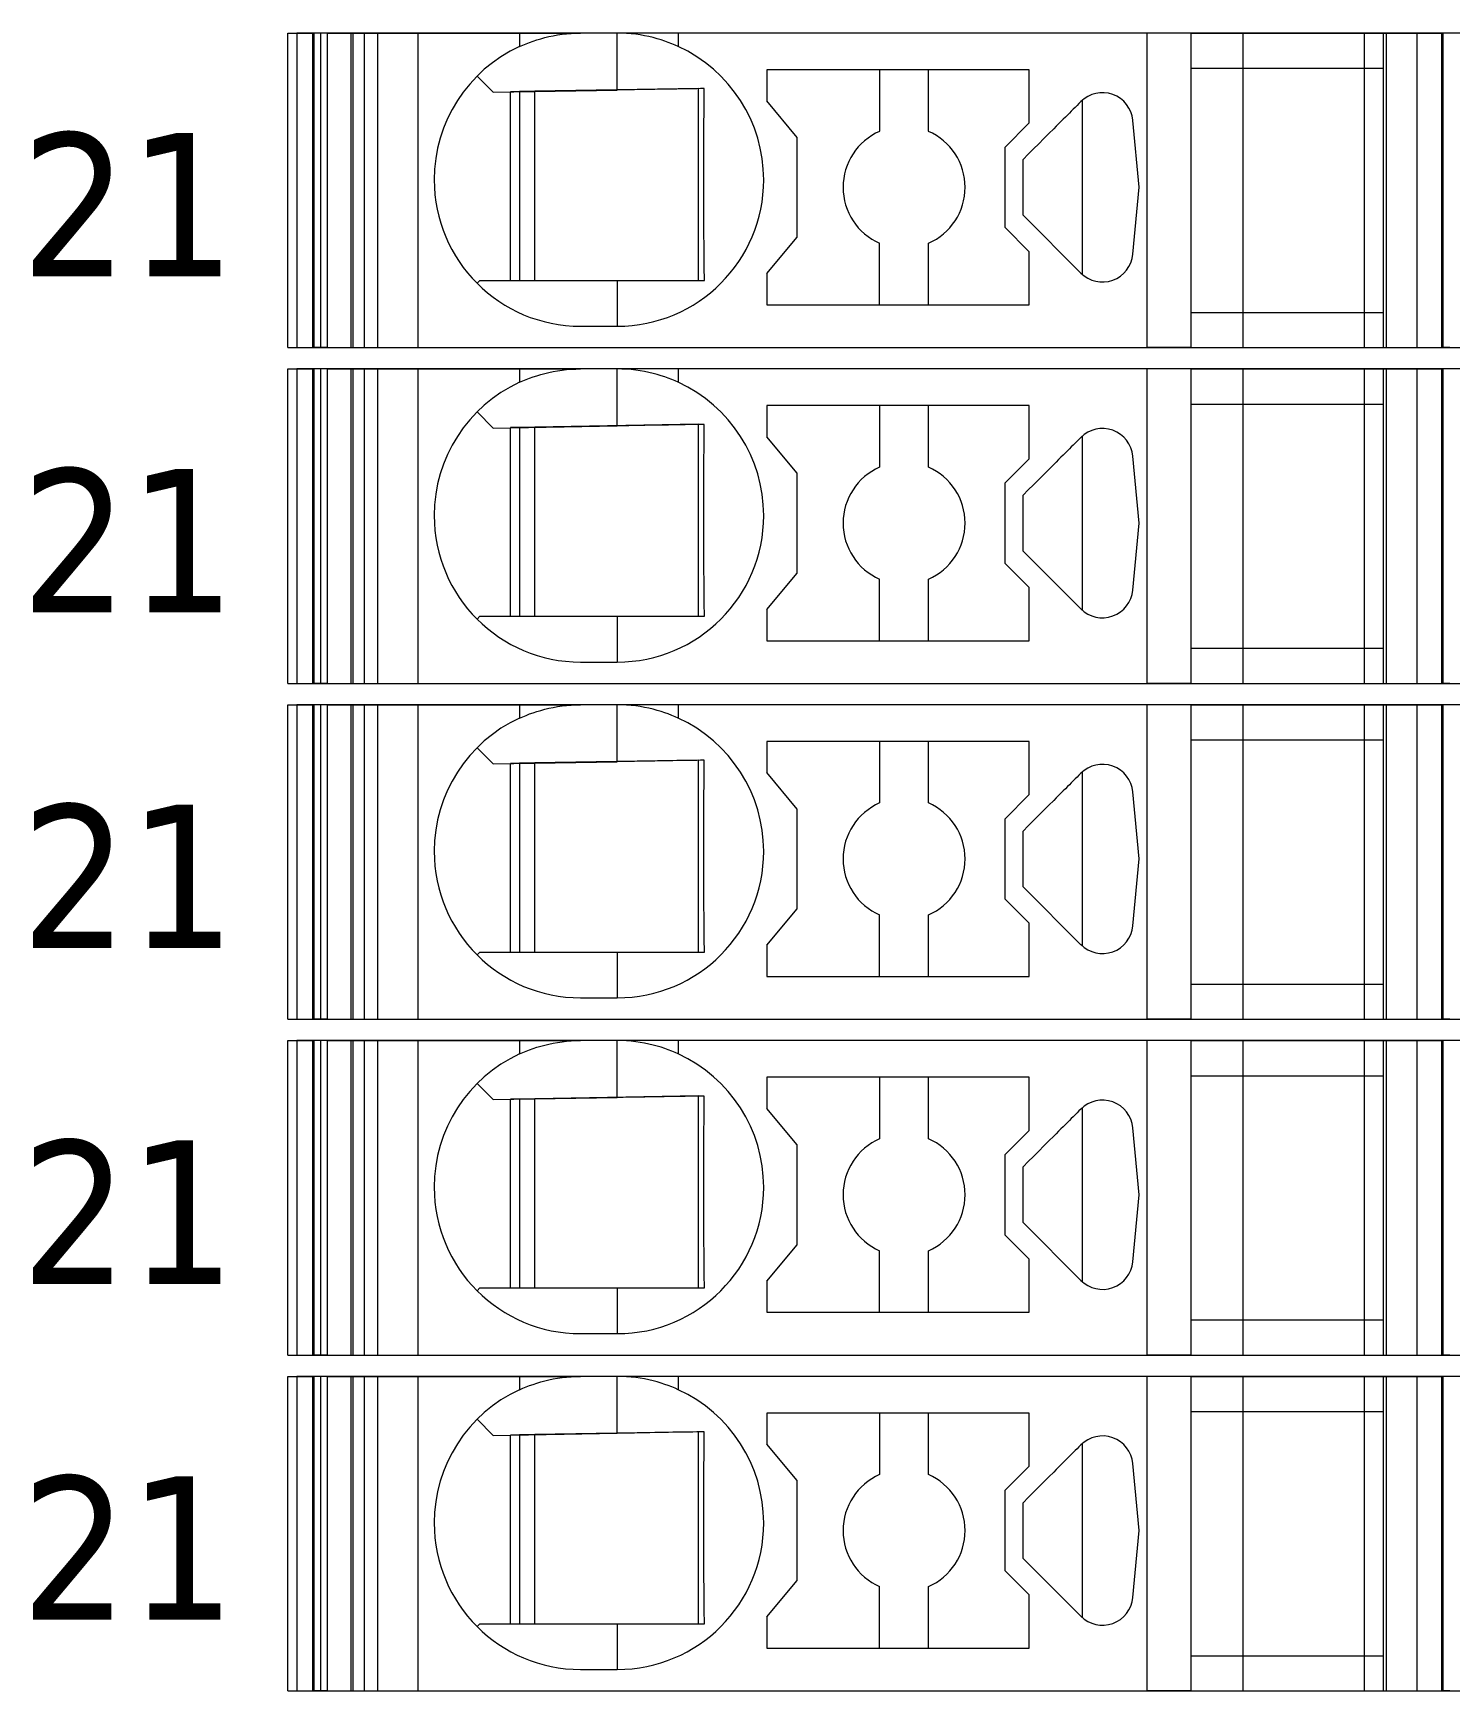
# Model space of a CAD drawing. Header units: millimetres. Extents: x 0 to 1680, y 0 to 1188.
# Drawn here: x 896.68 to 919.89, y 298.35 to 325.5 of the extents above; entities that cross this region are included whole.
import ezdxf
from ezdxf.enums import TextEntityAlignment as Align

# ---------------------------------------------------------------- set-up
doc = ezdxf.new("R2010")
doc.units = ezdxf.units.MM
for name, color, linetype, lineweight in [('EPLAN309', 5, 'Continuous', 5), ('EPLAN493', 5, 'Continuous', 5), ('MAIN-1', 7, 'Continuous', 5), ('MAIN-2', 7, 'Continuous', 5)]:
    doc.layers.add(name, color=color, linetype=linetype, lineweight=lineweight)
doc.styles.add('Tahoma', font='')
doc.styles.get('Tahoma').set_extended_font_data('Tahoma')

# ---------------------------------------------------------------- blocks, each defined once
blk = doc.blocks.new('EPLSYM_LibrarySPECIAL_Symbol12_Variant0_Placement8_54')
at = {"layer": 'EPLAN309', "lineweight": 13, "ltscale": 16}
blk.add_lwpolyline([(0, -5.15), (68.15, -5.15), (68.15, 0), (0, 0)], close=True, dxfattribs=at)
at = {"layer": 'EPLAN493', "color": 5, "style": 'Tahoma'}
blk.add_attdef('17_20450', text='', height=2.3478, dxfattribs=at).set_placement((0, -21.83478), align=Align.MIDDLE_RIGHT)
blk = doc.blocks.new('EPLSYM_LibrarySPECIAL_Symbol12_Variant0_Placement8_55')
at = {"layer": 'EPLAN309', "lineweight": 13, "ltscale": 16}
blk.add_lwpolyline([(0, -5.15), (68.15, -5.15), (68.15, 0), (0, 0)], close=True, dxfattribs=at)
at = {"layer": 'EPLAN493', "color": 5, "style": 'Tahoma'}
blk.add_attdef('17_20450', text='', height=2.3478, dxfattribs=at).set_placement((0, -21.83478), align=Align.MIDDLE_RIGHT)
blk = doc.blocks.new('EPLSYM_LibrarySPECIAL_Symbol12_Variant0_Placement8_56')
at = {"layer": 'EPLAN309', "lineweight": 13, "ltscale": 16}
blk.add_lwpolyline([(0, -5.15), (68.15, -5.15), (68.15, 0), (0, 0)], close=True, dxfattribs=at)
at = {"layer": 'EPLAN493', "color": 5, "style": 'Tahoma'}
blk.add_attdef('17_20450', text='', height=2.3478, dxfattribs=at).set_placement((0, -21.83478), align=Align.MIDDLE_RIGHT)
blk = doc.blocks.new('EPLSYM_LibrarySPECIAL_Symbol12_Variant0_Placement8_57')
at = {"layer": 'EPLAN309', "lineweight": 13, "ltscale": 16}
blk.add_lwpolyline([(0, -5.15), (68.15, -5.15), (68.15, 0), (0, 0)], close=True, dxfattribs=at)
at = {"layer": 'EPLAN493', "color": 5, "style": 'Tahoma'}
blk.add_attdef('17_20450', text='', height=2.3478, dxfattribs=at).set_placement((0, -21.83478), align=Align.MIDDLE_RIGHT)
blk = doc.blocks.new('EPLSYM_LibrarySPECIAL_Symbol12_Variant0_Placement8_58')
at = {"layer": 'EPLAN309', "lineweight": 13, "ltscale": 16}
blk.add_lwpolyline([(0, -5.15), (68.15, -5.15), (68.15, 0), (0, 0)], close=True, dxfattribs=at)
at = {"layer": 'EPLAN493', "color": 5, "style": 'Tahoma'}
blk.add_attdef('17_20450', text='', height=2.3478, dxfattribs=at).set_placement((0, -21.83478), align=Align.MIDDLE_RIGHT)

msp = doc.modelspace()

# ---------------------------------------------------------------- linework, layer by layer
at = {"layer": 'MAIN-1'}
for p, q in [((900.85, 325.5), (901.284, 325.5)), ((900.85, 320.35), (900.85, 325.5)), ((901.393, 325.5), (901.284, 325.5)), ((901.284, 320.35), (901.284, 325.5)), ((901.501, 325.5), (901.393, 325.5)), ((901.393, 320.35), (901.393, 325.5)), ((901.501, 325.5), (904.65, 325.5)), ((901.501, 320.35), (901.501, 325.5)), ((904.65, 325.5), (905.65, 325.5)), ((904.65, 325.5), (904.65, 325.282)), ((904.65, 325.282), (904.702, 325.305)), ((904.702, 325.305), (904.756, 325.327)), ((904.756, 325.327), (904.813, 325.349)), ((904.813, 325.349), (904.872, 325.37)), ((904.872, 325.37), (904.933, 325.39)), ((904.933, 325.39), (904.997, 325.409)), ((904.997, 325.409), (905.063, 325.427)), ((905.063, 325.427), (905.131, 325.443)), ((905.131, 325.443), (905.201, 325.458)), ((905.201, 325.458), (905.272, 325.47)), ((905.272, 325.47), (905.346, 325.481)), ((905.346, 325.481), (905.421, 325.489)), ((905.421, 325.489), (905.497, 325.495)), ((905.497, 325.495), (905.573, 325.499)), ((905.573, 325.499), (905.65, 325.5)), ((906.25, 325.5), (905.65, 325.5)), ((906.327, 325.499), (906.25, 325.5)), ((907.25, 325.5), (906.25, 325.5)), ((906.25, 324.568), (906.25, 325.5)), ((906.403, 325.495), (906.327, 325.499)), ((906.479, 325.489), (906.403, 325.495)), ((906.554, 325.481), (906.479, 325.489)), ((906.628, 325.47), (906.554, 325.481)), ((906.699, 325.458), (906.628, 325.47)), ((906.769, 325.443), (906.699, 325.458)), ((906.837, 325.427), (906.769, 325.443)), ((906.903, 325.409), (906.837, 325.427)), ((906.967, 325.39), (906.903, 325.409)), ((907.028, 325.37), (906.967, 325.39)), ((907.087, 325.349), (907.028, 325.37)), ((907.144, 325.327), (907.087, 325.349)), ((907.198, 325.305), (907.144, 325.327)), ((907.25, 325.282), (907.198, 325.305)), ((914.932, 325.5), (907.25, 325.5)), ((907.25, 325.5), (907.25, 325.282)), ((915.65, 325.5), (914.932, 325.5)), ((914.932, 320.35), (914.932, 325.5)), ((915.65, 325.5), (918.8, 325.5)), ((915.65, 325.5), (915.65, 320.35)), ((918.8, 325.5), (919.35, 325.5)), ((918.8, 325.5), (918.8, 320.35)), ((919.35, 325.5), (919.784, 325.5)), ((919.35, 325.5), (919.35, 320.35)), ((919.893, 325.5), (919.784, 325.5)), ((919.784, 320.35), (919.784, 325.5)), ((903.953, 324.797), (904.217, 324.533)), ((908.7, 324.9), (908.7, 324.389)), ((913, 324.9), (908.7, 324.9)), ((910.55, 324.9), (910.55, 323.892)), ((911.35, 323.892), (911.35, 324.9)), ((913, 324.029), (913, 324.9)), ((915.65, 324.925), (918.8, 324.925)), ((904.217, 324.533), (906.25, 324.568)), ((904.5, 321.45), (904.5, 324.538)), ((904.65, 324.54), (904.65, 321.45)), ((904.9, 321.45), (904.9, 324.545)), ((906.345, 324.57), (906.25, 324.568)), ((906.438, 324.571), (906.345, 324.57)), ((906.53, 324.573), (906.438, 324.571)), ((906.618, 324.575), (906.53, 324.573)), ((906.703, 324.576), (906.618, 324.575)), ((906.786, 324.577), (906.703, 324.576)), ((906.865, 324.579), (906.786, 324.577)), ((906.943, 324.58), (906.865, 324.579)), ((907.017, 324.581), (906.943, 324.58)), ((907.09, 324.582), (907.017, 324.581)), ((907.16, 324.584), (907.09, 324.582)), ((907.229, 324.585), (907.16, 324.584)), ((907.297, 324.586), (907.229, 324.585)), ((907.363, 324.587), (907.297, 324.586)), ((907.428, 324.588), (907.363, 324.587)), ((907.491, 324.589), (907.428, 324.588)), ((907.554, 324.59), (907.491, 324.589)), ((907.615, 324.591), (907.554, 324.59)), ((907.579, 321.45), (907.579, 324.591)), ((907.676, 324.592), (907.615, 324.591)), ((907.674, 324.377), (907.675, 324.45)), ((907.675, 324.45), (907.676, 324.522)), ((907.676, 324.522), (907.676, 324.592)), ((907.672, 324.149), (907.673, 324.227)), ((907.673, 324.303), (907.674, 324.377)), ((907.673, 324.227), (907.673, 324.303)), ((909.2, 323.793), (908.7, 324.389)), ((913.658, 324.191), (913.627, 324.159)), ((913.69, 324.222), (913.658, 324.191)), ((913.721, 324.253), (913.69, 324.222)), ((913.752, 324.285), (913.721, 324.253)), ((913.784, 324.316), (913.752, 324.285)), ((913.815, 324.347), (913.784, 324.316)), ((913.846, 324.379), (913.815, 324.347)), ((913.867, 324.398), (913.867, 321.552)), ((907.669, 323.817), (907.67, 323.904)), ((907.67, 323.988), (907.671, 324.07)), ((907.67, 323.904), (907.67, 323.988)), ((907.671, 324.07), (907.672, 324.149)), ((912.6, 323.629), (913, 324.029)), ((913.402, 323.934), (913.323, 323.856)), ((913.443, 323.975), (913.402, 323.934)), ((913.483, 324.015), (913.443, 323.975)), ((913.521, 324.053), (913.483, 324.015)), ((913.558, 324.09), (913.521, 324.053)), ((913.594, 324.126), (913.558, 324.09)), ((913.627, 324.159), (913.594, 324.126)), ((914.802, 322.975), (914.698, 324.072)), ((907.668, 323.632), (907.669, 323.726)), ((907.668, 323.534), (907.668, 323.632)), ((907.669, 323.726), (907.669, 323.817)), ((909.2, 322.157), (909.2, 323.793)), ((912.6, 323.629), (912.6, 322.321)), ((913.158, 323.69), (913.072, 323.604)), ((913.242, 323.774), (913.158, 323.69)), ((913.323, 323.856), (913.242, 323.774)), ((907.667, 323.431), (907.668, 323.534)), ((907.667, 323.324), (907.667, 323.431)), ((912.986, 323.518), (912.9, 323.432)), ((912.9, 323.302), (912.9, 323.432)), ((913.072, 323.604), (912.986, 323.518)), ((907.667, 323.213), (907.667, 323.324)), ((907.667, 323.1), (907.667, 323.213)), ((907.667, 322.979), (907.667, 323.1)), ((912.9, 323.171), (912.9, 323.302)), ((912.9, 323.04), (912.9, 323.171)), ((907.667, 322.861), (907.667, 322.979)), ((907.667, 322.747), (907.667, 322.861)), ((912.9, 322.91), (912.9, 323.04)), ((912.9, 322.779), (912.9, 322.91)), ((914.698, 321.878), (914.802, 322.975)), ((907.668, 322.638), (907.667, 322.747)), ((907.668, 322.534), (907.668, 322.638)), ((912.9, 322.648), (912.9, 322.779)), ((912.9, 322.518), (912.9, 322.648)), ((907.669, 322.434), (907.668, 322.534)), ((907.669, 322.339), (907.669, 322.434)), ((907.67, 322.248), (907.669, 322.339)), ((913, 321.921), (912.6, 322.321)), ((912.9, 322.518), (913.846, 321.571)), ((907.671, 322.159), (907.67, 322.248)), ((907.672, 322.073), (907.671, 322.159)), ((907.672, 321.99), (907.672, 322.073)), ((908.7, 321.561), (909.2, 322.157)), ((910.55, 321.05), (910.55, 322.058)), ((911.35, 321.05), (911.35, 322.058)), ((907.673, 321.908), (907.672, 321.99)), ((907.674, 321.829), (907.673, 321.908)), ((907.675, 321.75), (907.674, 321.829)), ((907.676, 321.674), (907.675, 321.75)), ((913, 321.05), (913, 321.921)), ((907.676, 321.598), (907.676, 321.674)), ((907.677, 321.524), (907.676, 321.598)), ((907.678, 321.45), (907.677, 321.524)), ((908.7, 321.561), (908.7, 321.05)), ((904, 321.45), (903.953, 321.403)), ((904, 321.45), (906.25, 321.45)), ((906.25, 321.45), (906.342, 321.45)), ((906.25, 321.45), (906.25, 320.7)), ((906.342, 321.45), (906.433, 321.45)), ((906.433, 321.45), (906.523, 321.45)), ((906.523, 321.45), (906.61, 321.45)), ((906.61, 321.45), (906.695, 321.45)), ((906.695, 321.45), (906.778, 321.45)), ((906.778, 321.45), (906.858, 321.45)), ((906.858, 321.45), (906.936, 321.45)), ((906.936, 321.45), (907.011, 321.45)), ((907.011, 321.45), (907.085, 321.45)), ((907.085, 321.45), (907.157, 321.45)), ((907.157, 321.45), (907.226, 321.45)), ((907.226, 321.45), (907.295, 321.45)), ((907.295, 321.45), (907.361, 321.45)), ((907.361, 321.45), (907.427, 321.45)), ((907.427, 321.45), (907.491, 321.45)), ((907.491, 321.45), (907.555, 321.45)), ((907.555, 321.45), (907.617, 321.45)), ((907.617, 321.45), (907.678, 321.45)), ((908.7, 321.05), (913, 321.05)), ((915.65, 320.925), (918.8, 320.925)), ((905.65, 320.7), (906.25, 320.7)), ((900.85, 320.35), (901.284, 320.35)), ((901.393, 320.35), (901.284, 320.35)), ((901.501, 320.35), (901.393, 320.35)), ((901.501, 320.35), (914.932, 320.35)), ((915.65, 320.35), (914.932, 320.35)), ((915.65, 320.35), (918.8, 320.35)), ((918.8, 320.35), (919.35, 320.35)), ((919.35, 320.35), (919.784, 320.35)), ((919.893, 320.35), (919.784, 320.35)), ((900.85, 320), (901.284, 320)), ((900.85, 314.85), (900.85, 320)), ((901.393, 320), (901.284, 320)), ((901.284, 314.85), (901.284, 320)), ((901.501, 320), (901.393, 320)), ((901.393, 314.85), (901.393, 320)), ((901.501, 320), (904.65, 320)), ((901.501, 314.85), (901.501, 320)), ((904.65, 320), (905.65, 320)), ((904.65, 320), (904.65, 319.782)), ((904.702, 319.805), (904.756, 319.827)), ((904.756, 319.827), (904.813, 319.849)), ((904.813, 319.849), (904.872, 319.87)), ((904.872, 319.87), (904.933, 319.89)), ((904.933, 319.89), (904.997, 319.909)), ((904.997, 319.909), (905.063, 319.927)), ((905.063, 319.927), (905.131, 319.943)), ((905.131, 319.943), (905.201, 319.958)), ((905.201, 319.958), (905.272, 319.97)), ((905.272, 319.97), (905.346, 319.981)), ((905.346, 319.981), (905.421, 319.989)), ((905.421, 319.989), (905.497, 319.995)), ((905.497, 319.995), (905.573, 319.999)), ((905.573, 319.999), (905.65, 320)), ((906.25, 320), (905.65, 320)), ((906.327, 319.999), (906.25, 320)), ((907.25, 320), (906.25, 320)), ((906.25, 319.068), (906.25, 320)), ((906.403, 319.995), (906.327, 319.999)), ((906.479, 319.989), (906.403, 319.995)), ((906.554, 319.981), (906.479, 319.989)), ((906.628, 319.97), (906.554, 319.981)), ((906.699, 319.958), (906.628, 319.97)), ((906.769, 319.943), (906.699, 319.958)), ((906.837, 319.927), (906.769, 319.943)), ((906.903, 319.909), (906.837, 319.927)), ((906.967, 319.89), (906.903, 319.909)), ((907.028, 319.87), (906.967, 319.89)), ((907.087, 319.849), (907.028, 319.87)), ((907.144, 319.827), (907.087, 319.849)), ((907.198, 319.805), (907.144, 319.827)), ((914.932, 320), (907.25, 320)), ((907.25, 320), (907.25, 319.782)), ((915.65, 320), (914.932, 320)), ((914.932, 314.85), (914.932, 320)), ((915.65, 320), (918.8, 320)), ((915.65, 320), (915.65, 314.85)), ((918.8, 320), (919.35, 320)), ((918.8, 320), (918.8, 314.85)), ((919.35, 320), (919.784, 320)), ((919.35, 320), (919.35, 314.85)), ((919.893, 320), (919.784, 320)), ((919.784, 314.85), (919.784, 320)), ((904.65, 319.782), (904.702, 319.805)), ((907.25, 319.782), (907.198, 319.805)), ((903.953, 319.297), (904.217, 319.033)), ((908.7, 319.4), (908.7, 318.889)), ((913, 319.4), (908.7, 319.4)), ((910.55, 319.4), (910.55, 318.392)), ((911.35, 318.392), (911.35, 319.4)), ((913, 318.529), (913, 319.4)), ((915.65, 319.425), (918.8, 319.425)), ((904.217, 319.033), (906.25, 319.068)), ((904.5, 315.95), (904.5, 319.038)), ((904.65, 319.04), (904.65, 315.95)), ((904.9, 315.95), (904.9, 319.045)), ((906.345, 319.07), (906.25, 319.068)), ((906.438, 319.071), (906.345, 319.07)), ((906.53, 319.073), (906.438, 319.071)), ((906.618, 319.075), (906.53, 319.073)), ((906.703, 319.076), (906.618, 319.075)), ((906.786, 319.077), (906.703, 319.076)), ((906.865, 319.079), (906.786, 319.077)), ((906.943, 319.08), (906.865, 319.079)), ((907.017, 319.081), (906.943, 319.08)), ((907.09, 319.082), (907.017, 319.081)), ((907.16, 319.084), (907.09, 319.082)), ((907.229, 319.085), (907.16, 319.084)), ((907.297, 319.086), (907.229, 319.085)), ((907.363, 319.087), (907.297, 319.086)), ((907.428, 319.088), (907.363, 319.087)), ((907.491, 319.089), (907.428, 319.088)), ((907.554, 319.09), (907.491, 319.089)), ((907.615, 319.091), (907.554, 319.09)), ((907.579, 315.95), (907.579, 319.091)), ((907.676, 319.092), (907.615, 319.091)), ((907.675, 318.95), (907.676, 319.022)), ((907.676, 319.022), (907.676, 319.092)), ((907.673, 318.803), (907.674, 318.877)), ((907.673, 318.727), (907.673, 318.803)), ((907.674, 318.877), (907.675, 318.95)), ((909.2, 318.293), (908.7, 318.889)), ((913.721, 318.753), (913.69, 318.722)), ((913.752, 318.785), (913.721, 318.753)), ((913.784, 318.816), (913.752, 318.785)), ((913.815, 318.847), (913.784, 318.816)), ((913.846, 318.879), (913.815, 318.847)), ((913.867, 318.898), (913.867, 316.052)), ((907.67, 318.488), (907.671, 318.57)), ((907.67, 318.404), (907.67, 318.488)), ((907.671, 318.57), (907.672, 318.649)), ((907.672, 318.649), (907.673, 318.727)), ((912.6, 318.129), (913, 318.529)), ((913.443, 318.475), (913.402, 318.434)), ((913.483, 318.515), (913.443, 318.475)), ((913.521, 318.553), (913.483, 318.515)), ((913.558, 318.59), (913.521, 318.553)), ((913.594, 318.626), (913.558, 318.59)), ((913.627, 318.659), (913.594, 318.626)), ((913.658, 318.691), (913.627, 318.659)), ((913.69, 318.722), (913.658, 318.691)), ((914.802, 317.475), (914.698, 318.572)), ((907.668, 318.132), (907.669, 318.226)), ((907.669, 318.317), (907.67, 318.404)), ((907.669, 318.226), (907.669, 318.317)), ((909.2, 316.657), (909.2, 318.293)), ((913.242, 318.274), (913.158, 318.19)), ((913.323, 318.356), (913.242, 318.274)), ((913.402, 318.434), (913.323, 318.356)), ((907.667, 317.931), (907.668, 318.034)), ((907.667, 317.824), (907.667, 317.931)), ((907.668, 318.034), (907.668, 318.132)), ((912.6, 318.129), (912.6, 316.821)), ((912.986, 318.018), (912.9, 317.932)), ((912.9, 317.802), (912.9, 317.932)), ((913.072, 318.104), (912.986, 318.018)), ((913.158, 318.19), (913.072, 318.104)), ((907.667, 317.713), (907.667, 317.824)), ((907.667, 317.6), (907.667, 317.713)), ((912.9, 317.671), (912.9, 317.802)), ((912.9, 317.54), (912.9, 317.671)), ((907.667, 317.479), (907.667, 317.6)), ((907.667, 317.361), (907.667, 317.479)), ((912.9, 317.41), (912.9, 317.54)), ((912.9, 317.279), (912.9, 317.41)), ((914.698, 316.378), (914.802, 317.475)), ((907.667, 317.247), (907.667, 317.361)), ((907.668, 317.138), (907.667, 317.247)), ((907.668, 317.034), (907.668, 317.138)), ((912.9, 317.148), (912.9, 317.279)), ((912.9, 317.018), (912.9, 317.148)), ((907.669, 316.934), (907.668, 317.034)), ((907.669, 316.839), (907.669, 316.934)), ((912.9, 317.018), (913.846, 316.071)), ((907.67, 316.748), (907.669, 316.839)), ((907.671, 316.659), (907.67, 316.748)), ((907.672, 316.573), (907.671, 316.659)), ((907.672, 316.49), (907.672, 316.573)), ((908.7, 316.061), (909.2, 316.657)), ((913, 316.421), (912.6, 316.821)), ((907.673, 316.408), (907.672, 316.49)), ((907.674, 316.329), (907.673, 316.408)), ((907.675, 316.25), (907.674, 316.329)), ((910.55, 315.55), (910.55, 316.558)), ((911.35, 315.55), (911.35, 316.558)), ((913, 315.55), (913, 316.421)), ((907.676, 316.174), (907.675, 316.25)), ((907.676, 316.098), (907.676, 316.174)), ((907.677, 316.024), (907.676, 316.098)), ((908.7, 316.061), (908.7, 315.55)), ((904, 315.95), (903.953, 315.903)), ((904, 315.95), (906.25, 315.95)), ((906.25, 315.95), (906.342, 315.95)), ((906.25, 315.95), (906.25, 315.2)), ((906.342, 315.95), (906.433, 315.95)), ((906.433, 315.95), (906.523, 315.95)), ((906.523, 315.95), (906.61, 315.95)), ((906.61, 315.95), (906.695, 315.95)), ((906.695, 315.95), (906.778, 315.95)), ((906.778, 315.95), (906.858, 315.95)), ((906.858, 315.95), (906.936, 315.95)), ((906.936, 315.95), (907.011, 315.95)), ((907.011, 315.95), (907.085, 315.95)), ((907.085, 315.95), (907.157, 315.95)), ((907.157, 315.95), (907.226, 315.95)), ((907.226, 315.95), (907.295, 315.95)), ((907.295, 315.95), (907.361, 315.95)), ((907.361, 315.95), (907.427, 315.95)), ((907.427, 315.95), (907.491, 315.95)), ((907.491, 315.95), (907.555, 315.95)), ((907.555, 315.95), (907.617, 315.95)), ((907.617, 315.95), (907.678, 315.95)), ((907.678, 315.95), (907.677, 316.024)), ((908.7, 315.55), (913, 315.55)), ((915.65, 315.425), (918.8, 315.425)), ((905.65, 315.2), (906.25, 315.2)), ((900.85, 314.85), (901.284, 314.85)), ((901.393, 314.85), (901.284, 314.85)), ((901.501, 314.85), (901.393, 314.85)), ((901.501, 314.85), (914.932, 314.85)), ((915.65, 314.85), (914.932, 314.85)), ((915.65, 314.85), (918.8, 314.85)), ((918.8, 314.85), (919.35, 314.85)), ((919.35, 314.85), (919.784, 314.85)), ((919.893, 314.85), (919.784, 314.85)), ((900.85, 314.5), (901.284, 314.5)), ((900.85, 309.35), (900.85, 314.5)), ((901.393, 314.5), (901.284, 314.5)), ((901.284, 309.35), (901.284, 314.5)), ((901.501, 314.5), (901.393, 314.5)), ((901.393, 309.35), (901.393, 314.5)), ((901.501, 314.5), (904.65, 314.5)), ((901.501, 309.35), (901.501, 314.5)), ((904.65, 314.5), (905.65, 314.5)), ((904.65, 314.5), (904.65, 314.282)), ((904.933, 314.39), (904.997, 314.409)), ((904.997, 314.409), (905.063, 314.427)), ((905.063, 314.427), (905.131, 314.443)), ((905.131, 314.443), (905.201, 314.458)), ((905.201, 314.458), (905.272, 314.47)), ((905.272, 314.47), (905.346, 314.481)), ((905.346, 314.481), (905.421, 314.489)), ((905.421, 314.489), (905.497, 314.495)), ((905.497, 314.495), (905.573, 314.499)), ((905.573, 314.499), (905.65, 314.5)), ((906.25, 314.5), (905.65, 314.5)), ((906.327, 314.499), (906.25, 314.5)), ((907.25, 314.5), (906.25, 314.5)), ((906.25, 313.568), (906.25, 314.5)), ((906.403, 314.495), (906.327, 314.499)), ((906.479, 314.489), (906.403, 314.495)), ((906.554, 314.481), (906.479, 314.489)), ((906.628, 314.47), (906.554, 314.481)), ((906.699, 314.458), (906.628, 314.47)), ((906.769, 314.443), (906.699, 314.458)), ((906.837, 314.427), (906.769, 314.443)), ((906.903, 314.409), (906.837, 314.427)), ((906.967, 314.39), (906.903, 314.409)), ((914.932, 314.5), (907.25, 314.5)), ((907.25, 314.5), (907.25, 314.282)), ((915.65, 314.5), (914.932, 314.5)), ((914.932, 309.35), (914.932, 314.5)), ((915.65, 314.5), (918.8, 314.5)), ((915.65, 314.5), (915.65, 309.35)), ((918.8, 314.5), (919.35, 314.5)), ((918.8, 314.5), (918.8, 309.35)), ((919.35, 314.5), (919.784, 314.5)), ((919.35, 314.5), (919.35, 309.35)), ((919.893, 314.5), (919.784, 314.5)), ((919.784, 309.35), (919.784, 314.5)), ((904.65, 314.282), (904.702, 314.305)), ((904.702, 314.305), (904.756, 314.327)), ((904.756, 314.327), (904.813, 314.349)), ((904.813, 314.349), (904.872, 314.37)), ((904.872, 314.37), (904.933, 314.39)), ((907.028, 314.37), (906.967, 314.39)), ((907.087, 314.349), (907.028, 314.37)), ((907.144, 314.327), (907.087, 314.349)), ((907.198, 314.305), (907.144, 314.327)), ((907.25, 314.282), (907.198, 314.305)), ((908.7, 313.9), (908.7, 313.389)), ((913, 313.9), (908.7, 313.9)), ((910.55, 313.9), (910.55, 312.892)), ((911.35, 312.892), (911.35, 313.9)), ((913, 313.029), (913, 313.9)), ((915.65, 313.925), (918.8, 313.925)), ((903.953, 313.797), (904.217, 313.533)), ((907.16, 313.584), (907.09, 313.582)), ((907.229, 313.585), (907.16, 313.584)), ((907.297, 313.586), (907.229, 313.585)), ((907.363, 313.587), (907.297, 313.586)), ((907.428, 313.588), (907.363, 313.587)), ((907.491, 313.589), (907.428, 313.588)), ((907.554, 313.59), (907.491, 313.589)), ((907.615, 313.591), (907.554, 313.59)), ((907.579, 310.45), (907.579, 313.591)), ((907.676, 313.592), (907.615, 313.591)), ((907.676, 313.522), (907.676, 313.592)), ((904.217, 313.533), (906.25, 313.568)), ((904.5, 310.45), (904.5, 313.538)), ((904.65, 313.54), (904.65, 310.45)), ((904.9, 310.45), (904.9, 313.545)), ((906.345, 313.57), (906.25, 313.568)), ((906.438, 313.571), (906.345, 313.57)), ((906.53, 313.573), (906.438, 313.571)), ((906.618, 313.575), (906.53, 313.573)), ((906.703, 313.576), (906.618, 313.575)), ((906.786, 313.577), (906.703, 313.576)), ((906.865, 313.579), (906.786, 313.577)), ((906.943, 313.58), (906.865, 313.579)), ((907.017, 313.581), (906.943, 313.58)), ((907.09, 313.582), (907.017, 313.581)), ((907.673, 313.303), (907.674, 313.377)), ((907.674, 313.377), (907.675, 313.45)), ((907.675, 313.45), (907.676, 313.522)), ((909.2, 312.793), (908.7, 313.389)), ((913.784, 313.316), (913.752, 313.285)), ((913.815, 313.347), (913.784, 313.316)), ((913.846, 313.379), (913.815, 313.347)), ((913.867, 313.398), (913.867, 310.552)), ((907.67, 312.988), (907.671, 313.07)), ((907.671, 313.07), (907.672, 313.149)), ((907.672, 313.149), (907.673, 313.227)), ((907.673, 313.227), (907.673, 313.303)), ((913.521, 313.053), (913.483, 313.015)), ((913.558, 313.09), (913.521, 313.053)), ((913.594, 313.126), (913.558, 313.09)), ((913.627, 313.159), (913.594, 313.126)), ((913.658, 313.191), (913.627, 313.159)), ((913.69, 313.222), (913.658, 313.191)), ((913.721, 313.253), (913.69, 313.222)), ((913.752, 313.285), (913.721, 313.253)), ((914.802, 311.975), (914.698, 313.072)), ((907.669, 312.817), (907.67, 312.904)), ((907.669, 312.726), (907.669, 312.817)), ((907.67, 312.904), (907.67, 312.988)), ((909.2, 311.157), (909.2, 312.793)), ((912.6, 312.629), (913, 313.029)), ((913.242, 312.774), (913.158, 312.69)), ((913.323, 312.856), (913.242, 312.774)), ((913.402, 312.934), (913.323, 312.856)), ((913.443, 312.975), (913.402, 312.934)), ((913.483, 313.015), (913.443, 312.975)), ((907.667, 312.431), (907.668, 312.534)), ((907.668, 312.632), (907.669, 312.726)), ((907.668, 312.534), (907.668, 312.632)), ((912.6, 312.629), (912.6, 311.321)), ((912.986, 312.518), (912.9, 312.432)), ((913.072, 312.604), (912.986, 312.518)), ((913.158, 312.69), (913.072, 312.604)), ((907.667, 312.324), (907.667, 312.431)), ((907.667, 312.213), (907.667, 312.324)), ((912.9, 312.302), (912.9, 312.432)), ((912.9, 312.171), (912.9, 312.302)), ((907.667, 312.1), (907.667, 312.213)), ((907.667, 311.979), (907.667, 312.1)), ((907.667, 311.861), (907.667, 311.979)), ((912.9, 312.04), (912.9, 312.171)), ((912.9, 311.91), (912.9, 312.04)), ((914.698, 310.878), (914.802, 311.975)), ((907.667, 311.747), (907.667, 311.861)), ((907.668, 311.638), (907.667, 311.747)), ((912.9, 311.779), (912.9, 311.91)), ((912.9, 311.648), (912.9, 311.779)), ((907.668, 311.534), (907.668, 311.638)), ((907.669, 311.434), (907.668, 311.534)), ((907.669, 311.339), (907.669, 311.434)), ((912.9, 311.518), (912.9, 311.648)), ((912.9, 311.518), (913.846, 310.571)), ((907.67, 311.248), (907.669, 311.339)), ((907.671, 311.159), (907.67, 311.248)), ((907.672, 311.073), (907.671, 311.159)), ((908.7, 310.561), (909.2, 311.157)), ((913, 310.921), (912.6, 311.321)), ((907.672, 310.99), (907.672, 311.073)), ((907.673, 310.908), (907.672, 310.99)), ((907.674, 310.829), (907.673, 310.908)), ((910.55, 310.05), (910.55, 311.058)), ((911.35, 310.05), (911.35, 311.058)), ((913, 310.05), (913, 310.921)), ((907.675, 310.75), (907.674, 310.829)), ((907.676, 310.674), (907.675, 310.75)), ((907.676, 310.598), (907.676, 310.674)), ((907.677, 310.524), (907.676, 310.598)), ((904, 310.45), (903.953, 310.403)), ((904, 310.45), (906.25, 310.45)), ((906.25, 310.45), (906.342, 310.45)), ((906.25, 310.45), (906.25, 309.7)), ((906.342, 310.45), (906.433, 310.45)), ((906.433, 310.45), (906.523, 310.45)), ((906.523, 310.45), (906.61, 310.45)), ((906.61, 310.45), (906.695, 310.45)), ((906.695, 310.45), (906.778, 310.45)), ((906.778, 310.45), (906.858, 310.45)), ((906.858, 310.45), (906.936, 310.45)), ((906.936, 310.45), (907.011, 310.45)), ((907.011, 310.45), (907.085, 310.45)), ((907.085, 310.45), (907.157, 310.45)), ((907.157, 310.45), (907.226, 310.45)), ((907.226, 310.45), (907.295, 310.45)), ((907.295, 310.45), (907.361, 310.45)), ((907.361, 310.45), (907.427, 310.45)), ((907.427, 310.45), (907.491, 310.45)), ((907.491, 310.45), (907.555, 310.45)), ((907.555, 310.45), (907.617, 310.45)), ((907.617, 310.45), (907.678, 310.45)), ((907.678, 310.45), (907.677, 310.524)), ((908.7, 310.561), (908.7, 310.05)), ((908.7, 310.05), (913, 310.05)), ((915.65, 309.925), (918.8, 309.925)), ((905.65, 309.7), (906.25, 309.7)), ((900.85, 309.35), (901.284, 309.35)), ((901.393, 309.35), (901.284, 309.35)), ((901.501, 309.35), (901.393, 309.35)), ((901.501, 309.35), (914.932, 309.35)), ((915.65, 309.35), (914.932, 309.35)), ((915.65, 309.35), (918.8, 309.35)), ((918.8, 309.35), (919.35, 309.35)), ((919.35, 309.35), (919.784, 309.35)), ((919.893, 309.35), (919.784, 309.35)), ((900.85, 309), (901.284, 309)), ((900.85, 303.85), (900.85, 309)), ((901.393, 309), (901.284, 309)), ((901.284, 303.85), (901.284, 309)), ((901.501, 309), (901.393, 309)), ((901.393, 303.85), (901.393, 309)), ((901.501, 309), (904.65, 309)), ((901.501, 303.85), (901.501, 309)), ((904.65, 309), (905.65, 309)), ((904.65, 309), (904.65, 308.782)), ((905.201, 308.958), (905.272, 308.97)), ((905.272, 308.97), (905.346, 308.981)), ((905.346, 308.981), (905.421, 308.989)), ((905.421, 308.989), (905.497, 308.995)), ((905.497, 308.995), (905.573, 308.999)), ((905.573, 308.999), (905.65, 309)), ((906.25, 309), (905.65, 309)), ((906.327, 308.999), (906.25, 309)), ((907.25, 309), (906.25, 309)), ((906.25, 308.068), (906.25, 309)), ((906.403, 308.995), (906.327, 308.999)), ((906.479, 308.989), (906.403, 308.995)), ((906.554, 308.981), (906.479, 308.989)), ((906.628, 308.97), (906.554, 308.981)), ((906.699, 308.958), (906.628, 308.97)), ((914.932, 309), (907.25, 309)), ((907.25, 309), (907.25, 308.782)), ((915.65, 309), (914.932, 309)), ((914.932, 303.85), (914.932, 309)), ((915.65, 309), (918.8, 309)), ((915.65, 309), (915.65, 303.85)), ((918.8, 309), (919.35, 309)), ((918.8, 309), (918.8, 303.85)), ((919.35, 309), (919.784, 309)), ((919.35, 309), (919.35, 303.85)), ((919.893, 309), (919.784, 309)), ((919.784, 303.85), (919.784, 309)), ((904.65, 308.782), (904.702, 308.805)), ((904.702, 308.805), (904.756, 308.827)), ((904.756, 308.827), (904.813, 308.849)), ((904.813, 308.849), (904.872, 308.87)), ((904.872, 308.87), (904.933, 308.89)), ((904.933, 308.89), (904.997, 308.909)), ((904.997, 308.909), (905.063, 308.927)), ((905.063, 308.927), (905.131, 308.943)), ((905.131, 308.943), (905.201, 308.958)), ((906.769, 308.943), (906.699, 308.958)), ((906.837, 308.927), (906.769, 308.943)), ((906.903, 308.909), (906.837, 308.927)), ((906.967, 308.89), (906.903, 308.909)), ((907.028, 308.87), (906.967, 308.89)), ((907.087, 308.849), (907.028, 308.87)), ((907.144, 308.827), (907.087, 308.849)), ((907.198, 308.805), (907.144, 308.827)), ((907.25, 308.782), (907.198, 308.805)), ((915.65, 308.425), (918.8, 308.425)), ((903.953, 308.297), (904.217, 308.033)), ((908.7, 308.4), (908.7, 307.889)), ((913, 308.4), (908.7, 308.4)), ((910.55, 308.4), (910.55, 307.392)), ((911.35, 307.392), (911.35, 308.4)), ((913, 307.529), (913, 308.4)), ((904.217, 308.033), (906.25, 308.068)), ((904.5, 304.95), (904.5, 308.038)), ((904.65, 308.04), (904.65, 304.95)), ((904.9, 304.95), (904.9, 308.045)), ((906.345, 308.07), (906.25, 308.068)), ((906.438, 308.071), (906.345, 308.07)), ((906.53, 308.073), (906.438, 308.071)), ((906.618, 308.075), (906.53, 308.073)), ((906.703, 308.076), (906.618, 308.075)), ((906.786, 308.077), (906.703, 308.076)), ((906.865, 308.079), (906.786, 308.077)), ((906.943, 308.08), (906.865, 308.079)), ((907.017, 308.081), (906.943, 308.08)), ((907.09, 308.082), (907.017, 308.081)), ((907.16, 308.084), (907.09, 308.082)), ((907.229, 308.085), (907.16, 308.084)), ((907.297, 308.086), (907.229, 308.085)), ((907.363, 308.087), (907.297, 308.086)), ((907.428, 308.088), (907.363, 308.087)), ((907.491, 308.089), (907.428, 308.088)), ((907.554, 308.09), (907.491, 308.089)), ((907.615, 308.091), (907.554, 308.09)), ((907.579, 304.95), (907.579, 308.091)), ((907.676, 308.092), (907.615, 308.091)), ((907.674, 307.877), (907.675, 307.95)), ((907.675, 307.95), (907.676, 308.022)), ((907.676, 308.022), (907.676, 308.092)), ((909.2, 307.293), (908.7, 307.889)), ((913.867, 307.898), (913.867, 305.052)), ((907.671, 307.57), (907.672, 307.649)), ((907.672, 307.649), (907.673, 307.727)), ((907.673, 307.803), (907.674, 307.877)), ((907.673, 307.727), (907.673, 307.803)), ((913.594, 307.626), (913.558, 307.59)), ((913.627, 307.659), (913.594, 307.626)), ((913.658, 307.691), (913.627, 307.659)), ((913.69, 307.722), (913.658, 307.691)), ((913.721, 307.753), (913.69, 307.722)), ((913.752, 307.785), (913.721, 307.753)), ((913.784, 307.816), (913.752, 307.785)), ((913.815, 307.847), (913.784, 307.816)), ((913.846, 307.879), (913.815, 307.847)), ((907.669, 307.317), (907.67, 307.404)), ((907.67, 307.488), (907.671, 307.57)), ((907.67, 307.404), (907.67, 307.488)), ((912.6, 307.129), (913, 307.529)), ((913.323, 307.356), (913.242, 307.274)), ((913.402, 307.434), (913.323, 307.356)), ((913.443, 307.475), (913.402, 307.434)), ((913.483, 307.515), (913.443, 307.475)), ((913.521, 307.553), (913.483, 307.515)), ((913.558, 307.59), (913.521, 307.553)), ((914.802, 306.475), (914.698, 307.572)), ((907.668, 307.132), (907.669, 307.226)), ((907.668, 307.034), (907.668, 307.132)), ((907.669, 307.226), (907.669, 307.317)), ((909.2, 305.657), (909.2, 307.293)), ((912.6, 307.129), (912.6, 305.821)), ((913.072, 307.104), (912.986, 307.018)), ((913.158, 307.19), (913.072, 307.104)), ((913.242, 307.274), (913.158, 307.19)), ((907.667, 306.931), (907.668, 307.034)), ((907.667, 306.824), (907.667, 306.931)), ((907.667, 306.713), (907.667, 306.824)), ((912.986, 307.018), (912.9, 306.932)), ((912.9, 306.802), (912.9, 306.932)), ((912.9, 306.671), (912.9, 306.802)), ((907.667, 306.6), (907.667, 306.713)), ((907.667, 306.479), (907.667, 306.6)), ((912.9, 306.54), (912.9, 306.671)), ((912.9, 306.41), (912.9, 306.54)), ((907.667, 306.361), (907.667, 306.479)), ((907.667, 306.247), (907.667, 306.361)), ((912.9, 306.279), (912.9, 306.41)), ((912.9, 306.148), (912.9, 306.279)), ((914.698, 305.378), (914.802, 306.475)), ((907.668, 306.138), (907.667, 306.247)), ((907.668, 306.034), (907.668, 306.138)), ((907.669, 305.934), (907.668, 306.034)), ((912.9, 306.018), (912.9, 306.148)), ((912.9, 306.018), (913.846, 305.071)), ((907.669, 305.839), (907.669, 305.934)), ((907.67, 305.748), (907.669, 305.839)), ((907.671, 305.659), (907.67, 305.748)), ((913, 305.421), (912.6, 305.821)), ((907.672, 305.573), (907.671, 305.659)), ((907.672, 305.49), (907.672, 305.573)), ((907.673, 305.408), (907.672, 305.49)), ((908.7, 305.061), (909.2, 305.657)), ((910.55, 304.55), (910.55, 305.558)), ((911.35, 304.55), (911.35, 305.558)), ((907.674, 305.329), (907.673, 305.408)), ((907.675, 305.25), (907.674, 305.329)), ((907.676, 305.174), (907.675, 305.25)), ((907.676, 305.098), (907.676, 305.174)), ((913, 304.55), (913, 305.421)), ((904, 304.95), (903.953, 304.903)), ((904, 304.95), (906.25, 304.95)), ((906.25, 304.95), (906.342, 304.95)), ((906.25, 304.95), (906.25, 304.2)), ((906.342, 304.95), (906.433, 304.95)), ((906.433, 304.95), (906.523, 304.95)), ((906.523, 304.95), (906.61, 304.95)), ((906.61, 304.95), (906.695, 304.95)), ((906.695, 304.95), (906.778, 304.95)), ((906.778, 304.95), (906.858, 304.95)), ((906.858, 304.95), (906.936, 304.95)), ((906.936, 304.95), (907.011, 304.95)), ((907.011, 304.95), (907.085, 304.95)), ((907.085, 304.95), (907.157, 304.95)), ((907.157, 304.95), (907.226, 304.95)), ((907.226, 304.95), (907.295, 304.95)), ((907.295, 304.95), (907.361, 304.95)), ((907.361, 304.95), (907.427, 304.95)), ((907.427, 304.95), (907.491, 304.95)), ((907.491, 304.95), (907.555, 304.95)), ((907.555, 304.95), (907.617, 304.95)), ((907.617, 304.95), (907.678, 304.95)), ((907.677, 305.024), (907.676, 305.098)), ((907.678, 304.95), (907.677, 305.024)), ((908.7, 305.061), (908.7, 304.55)), ((908.7, 304.55), (913, 304.55)), ((915.65, 304.425), (918.8, 304.425)), ((905.65, 304.2), (906.25, 304.2)), ((900.85, 303.85), (901.284, 303.85)), ((901.393, 303.85), (901.284, 303.85)), ((901.501, 303.85), (901.393, 303.85)), ((901.501, 303.85), (914.932, 303.85)), ((915.65, 303.85), (914.932, 303.85)), ((915.65, 303.85), (918.8, 303.85)), ((918.8, 303.85), (919.35, 303.85)), ((919.35, 303.85), (919.784, 303.85)), ((919.893, 303.85), (919.784, 303.85)), ((900.85, 303.5), (901.284, 303.5)), ((900.85, 298.35), (900.85, 303.5)), ((901.393, 303.5), (901.284, 303.5)), ((901.284, 298.35), (901.284, 303.5)), ((901.501, 303.5), (901.393, 303.5)), ((901.393, 298.35), (901.393, 303.5)), ((901.501, 303.5), (904.65, 303.5)), ((901.501, 298.35), (901.501, 303.5)), ((904.65, 303.5), (905.65, 303.5)), ((904.65, 303.5), (904.65, 303.282)), ((904.65, 303.282), (904.702, 303.305)), ((904.702, 303.305), (904.756, 303.327)), ((904.756, 303.327), (904.813, 303.349)), ((904.813, 303.349), (904.872, 303.37)), ((904.872, 303.37), (904.933, 303.39)), ((904.933, 303.39), (904.997, 303.409)), ((904.997, 303.409), (905.063, 303.427)), ((905.063, 303.427), (905.131, 303.443)), ((905.131, 303.443), (905.201, 303.458)), ((905.201, 303.458), (905.272, 303.47)), ((905.272, 303.47), (905.346, 303.481)), ((905.346, 303.481), (905.421, 303.489)), ((905.421, 303.489), (905.497, 303.495)), ((905.497, 303.495), (905.573, 303.499)), ((905.573, 303.499), (905.65, 303.5)), ((906.25, 303.5), (905.65, 303.5)), ((906.327, 303.499), (906.25, 303.5)), ((907.25, 303.5), (906.25, 303.5)), ((906.25, 302.568), (906.25, 303.5)), ((906.403, 303.495), (906.327, 303.499)), ((906.479, 303.489), (906.403, 303.495)), ((906.554, 303.481), (906.479, 303.489)), ((906.628, 303.47), (906.554, 303.481)), ((906.699, 303.458), (906.628, 303.47)), ((906.769, 303.443), (906.699, 303.458)), ((906.837, 303.427), (906.769, 303.443)), ((906.903, 303.409), (906.837, 303.427)), ((906.967, 303.39), (906.903, 303.409)), ((907.028, 303.37), (906.967, 303.39)), ((907.087, 303.349), (907.028, 303.37)), ((907.144, 303.327), (907.087, 303.349)), ((907.198, 303.305), (907.144, 303.327)), ((907.25, 303.282), (907.198, 303.305)), ((914.932, 303.5), (907.25, 303.5)), ((907.25, 303.5), (907.25, 303.282)), ((915.65, 303.5), (914.932, 303.5)), ((914.932, 298.35), (914.932, 303.5)), ((915.65, 303.5), (918.8, 303.5)), ((915.65, 303.5), (915.65, 298.35)), ((918.8, 303.5), (919.35, 303.5)), ((918.8, 303.5), (918.8, 298.35)), ((919.35, 303.5), (919.784, 303.5)), ((919.35, 303.5), (919.35, 298.35)), ((919.893, 303.5), (919.784, 303.5)), ((919.784, 298.35), (919.784, 303.5)), ((903.953, 302.797), (904.217, 302.533)), ((908.7, 302.9), (908.7, 302.389)), ((913, 302.9), (908.7, 302.9)), ((910.55, 302.9), (910.55, 301.892)), ((911.35, 301.892), (911.35, 302.9)), ((913, 302.029), (913, 302.9)), ((915.65, 302.925), (918.8, 302.925)), ((904.217, 302.533), (906.25, 302.568)), ((904.5, 299.45), (904.5, 302.538)), ((904.65, 302.54), (904.65, 299.45)), ((904.9, 299.45), (904.9, 302.545)), ((906.345, 302.57), (906.25, 302.568)), ((906.438, 302.571), (906.345, 302.57)), ((906.53, 302.573), (906.438, 302.571)), ((906.618, 302.575), (906.53, 302.573)), ((906.703, 302.576), (906.618, 302.575)), ((906.786, 302.577), (906.703, 302.576)), ((906.865, 302.579), (906.786, 302.577)), ((906.943, 302.58), (906.865, 302.579)), ((907.017, 302.581), (906.943, 302.58)), ((907.09, 302.582), (907.017, 302.581)), ((907.16, 302.584), (907.09, 302.582)), ((907.229, 302.585), (907.16, 302.584)), ((907.297, 302.586), (907.229, 302.585)), ((907.363, 302.587), (907.297, 302.586)), ((907.428, 302.588), (907.363, 302.587)), ((907.491, 302.589), (907.428, 302.588)), ((907.554, 302.59), (907.491, 302.589)), ((907.615, 302.591), (907.554, 302.59)), ((907.579, 299.45), (907.579, 302.591)), ((907.676, 302.592), (907.615, 302.591)), ((907.675, 302.45), (907.676, 302.522)), ((907.676, 302.522), (907.676, 302.592)), ((907.672, 302.149), (907.673, 302.227)), ((907.673, 302.303), (907.674, 302.377)), ((907.673, 302.227), (907.673, 302.303)), ((907.674, 302.377), (907.675, 302.45)), ((909.2, 301.793), (908.7, 302.389)), ((913.658, 302.191), (913.627, 302.159)), ((913.69, 302.222), (913.658, 302.191)), ((913.721, 302.253), (913.69, 302.222)), ((913.752, 302.285), (913.721, 302.253)), ((913.784, 302.316), (913.752, 302.285)), ((913.815, 302.347), (913.784, 302.316)), ((913.846, 302.379), (913.815, 302.347)), ((913.867, 302.398), (913.867, 299.552)), ((907.67, 301.988), (907.671, 302.07)), ((907.67, 301.904), (907.67, 301.988)), ((907.671, 302.07), (907.672, 302.149)), ((912.6, 301.629), (913, 302.029)), ((913.402, 301.934), (913.323, 301.856)), ((913.443, 301.975), (913.402, 301.934)), ((913.483, 302.015), (913.443, 301.975)), ((913.521, 302.053), (913.483, 302.015)), ((913.558, 302.09), (913.521, 302.053)), ((913.594, 302.126), (913.558, 302.09)), ((913.627, 302.159), (913.594, 302.126)), ((914.802, 300.975), (914.698, 302.072)), ((907.668, 301.632), (907.669, 301.726)), ((907.669, 301.817), (907.67, 301.904)), ((907.669, 301.726), (907.669, 301.817)), ((909.2, 300.157), (909.2, 301.793)), ((913.158, 301.69), (913.072, 301.604)), ((913.242, 301.774), (913.158, 301.69)), ((913.323, 301.856), (913.242, 301.774)), ((907.667, 301.431), (907.668, 301.534)), ((907.667, 301.324), (907.667, 301.431)), ((907.668, 301.534), (907.668, 301.632)), ((912.6, 301.629), (912.6, 300.321)), ((912.986, 301.518), (912.9, 301.432)), ((912.9, 301.302), (912.9, 301.432)), ((913.072, 301.604), (912.986, 301.518)), ((907.667, 301.213), (907.667, 301.324)), ((907.667, 301.1), (907.667, 301.213)), ((907.667, 300.979), (907.667, 301.1)), ((912.9, 301.171), (912.9, 301.302)), ((912.9, 301.04), (912.9, 301.171)), ((907.667, 300.861), (907.667, 300.979)), ((907.667, 300.747), (907.667, 300.861)), ((912.9, 300.91), (912.9, 301.04)), ((912.9, 300.779), (912.9, 300.91)), ((914.698, 299.878), (914.802, 300.975)), ((907.668, 300.638), (907.667, 300.747)), ((907.668, 300.534), (907.668, 300.638)), ((912.9, 300.648), (912.9, 300.779)), ((912.9, 300.518), (912.9, 300.648)), ((907.669, 300.434), (907.668, 300.534)), ((907.669, 300.339), (907.669, 300.434)), ((907.67, 300.248), (907.669, 300.339)), ((913, 299.921), (912.6, 300.321)), ((912.9, 300.518), (913.846, 299.571)), ((907.671, 300.159), (907.67, 300.248)), ((907.672, 300.073), (907.671, 300.159)), ((907.672, 299.99), (907.672, 300.073)), ((908.7, 299.561), (909.2, 300.157)), ((910.55, 299.05), (910.55, 300.058)), ((911.35, 299.05), (911.35, 300.058)), ((907.673, 299.908), (907.672, 299.99)), ((907.674, 299.829), (907.673, 299.908)), ((907.675, 299.75), (907.674, 299.829)), ((907.676, 299.674), (907.675, 299.75)), ((913, 299.05), (913, 299.921)), ((907.676, 299.598), (907.676, 299.674)), ((907.677, 299.524), (907.676, 299.598)), ((907.678, 299.45), (907.677, 299.524)), ((908.7, 299.561), (908.7, 299.05)), ((904, 299.45), (903.953, 299.403)), ((904, 299.45), (906.25, 299.45)), ((906.25, 299.45), (906.342, 299.45)), ((906.25, 299.45), (906.25, 298.7)), ((906.342, 299.45), (906.433, 299.45)), ((906.433, 299.45), (906.523, 299.45)), ((906.523, 299.45), (906.61, 299.45)), ((906.61, 299.45), (906.695, 299.45)), ((906.695, 299.45), (906.778, 299.45)), ((906.778, 299.45), (906.858, 299.45)), ((906.858, 299.45), (906.936, 299.45)), ((906.936, 299.45), (907.011, 299.45)), ((907.011, 299.45), (907.085, 299.45)), ((907.085, 299.45), (907.157, 299.45)), ((907.157, 299.45), (907.226, 299.45)), ((907.226, 299.45), (907.295, 299.45)), ((907.295, 299.45), (907.361, 299.45)), ((907.361, 299.45), (907.427, 299.45)), ((907.427, 299.45), (907.491, 299.45)), ((907.491, 299.45), (907.555, 299.45)), ((907.555, 299.45), (907.617, 299.45)), ((907.617, 299.45), (907.678, 299.45)), ((908.7, 299.05), (913, 299.05)), ((915.65, 298.925), (918.8, 298.925)), ((905.65, 298.7), (906.25, 298.7)), ((900.85, 298.35), (901.284, 298.35)), ((901.393, 298.35), (901.284, 298.35)), ((901.501, 298.35), (901.393, 298.35)), ((901.501, 298.35), (914.932, 298.35)), ((915.65, 298.35), (914.932, 298.35)), ((915.65, 298.35), (918.8, 298.35)), ((918.8, 298.35), (919.35, 298.35)), ((919.35, 298.35), (919.784, 298.35)), ((919.893, 298.35), (919.784, 298.35))]:
    msp.add_line(p, q, dxfattribs=at)
for centre, radius, start, end in [((905.65, 323.1), 2.4, 114.6244, 180), ((906.25, 323.1), 2.4, 0, 65.3756), ((914.2, 324.025), 0.5, 5.4404, 135), ((910.95, 322.975), 1, 113.5782, 180), ((910.95, 322.975), 1, 0, 66.4218), ((905.65, 323.1), 2.4, 180, 270), ((906.25, 323.1), 2.4, 270, 0), ((910.95, 322.975), 1, 180, 246.4218), ((910.95, 322.975), 1, 293.5782, 0), ((914.2, 321.925), 0.5, 225, 354.5596), ((905.65, 317.6), 2.4, 114.6244, 180), ((906.25, 317.6), 2.4, 0, 65.3756), ((914.2, 318.525), 0.5, 5.4404, 135), ((910.95, 317.475), 1, 113.5782, 180), ((910.95, 317.475), 1, 0, 66.4218), ((905.65, 317.6), 2.4, 180, 270), ((906.25, 317.6), 2.4, 270, 0), ((910.95, 317.475), 1, 180, 246.4218), ((910.95, 317.475), 1, 293.5782, 0), ((914.2, 316.425), 0.5, 225, 354.5596), ((905.65, 312.1), 2.4, 114.6244, 180), ((906.25, 312.1), 2.4, 0, 65.3756), ((914.2, 313.025), 0.5, 5.4404, 135), ((910.95, 311.975), 1, 113.5782, 180), ((910.95, 311.975), 1, 0, 66.4218), ((905.65, 312.1), 2.4, 180, 270), ((906.25, 312.1), 2.4, 270, 0), ((910.95, 311.975), 1, 180, 246.4218), ((910.95, 311.975), 1, 293.5782, 0), ((914.2, 310.925), 0.5, 225, 354.5596), ((905.65, 306.6), 2.4, 114.6244, 180), ((906.25, 306.6), 2.4, 0, 65.3756), ((914.2, 307.525), 0.5, 5.4404, 135), ((910.95, 306.475), 1, 113.5782, 180), ((910.95, 306.475), 1, 0, 66.4218), ((905.65, 306.6), 2.4, 180, 270), ((906.25, 306.6), 2.4, 270, 0), ((910.95, 306.475), 1, 180, 246.4218), ((910.95, 306.475), 1, 293.5782, 0), ((914.2, 305.425), 0.5, 225, 354.5596), ((905.65, 301.1), 2.4, 114.6244, 180), ((906.25, 301.1), 2.4, 0, 65.3756), ((914.2, 302.025), 0.5, 5.4404, 135), ((910.95, 300.975), 1, 113.5782, 180), ((910.95, 300.975), 1, 0, 66.4218), ((905.65, 301.1), 2.4, 180, 270), ((906.25, 301.1), 2.4, 270, 0), ((910.95, 300.975), 1, 180, 246.4218), ((910.95, 300.975), 1, 293.5782, 0), ((914.2, 299.925), 0.5, 225, 354.5596)]:
    msp.add_arc(centre, radius, start, end, dxfattribs=at)
at = {"layer": 'MAIN-2'}
for p, q in [((901.256, 325.5), (901.256, 320.35)), ((901.889, 320.35), (901.889, 325.5)), ((901.917, 325.5), (901.917, 320.35)), ((902.102, 325.5), (902.102, 320.35)), ((902.32, 325.5), (902.32, 320.35)), ((902.981, 325.5), (902.981, 320.35)), ((916.506, 320.35), (916.506, 325.5)), ((918.491, 325.5), (918.491, 320.35)), ((918.85, 325.5), (918.85, 320.35)), ((919.756, 325.5), (919.756, 320.35)), ((904.217, 324.533), (904.5, 324.538)), ((904.65, 324.542), (904.5, 324.539)), ((904.5, 324.539), (904.5, 324.538)), ((904.5, 324.538), (904.5, 324.538)), ((904.9, 324.548), (904.65, 324.543)), ((904.65, 324.542), (904.65, 324.543)), ((904.65, 324.542), (904.65, 324.54)), ((904.9, 324.553), (907.579, 324.6)), ((904.9, 324.548), (904.9, 324.553)), ((904.9, 324.545), (904.9, 324.548)), ((907.579, 324.6), (907.676, 324.592)), ((907.579, 324.591), (907.579, 324.6)), ((904.65, 321.45), (904.65, 321.45)), ((904.9, 321.45), (904.9, 321.45)), ((901.256, 320), (901.256, 314.85)), ((901.889, 314.85), (901.889, 320)), ((901.917, 320), (901.917, 314.85)), ((902.102, 320), (902.102, 314.85)), ((902.32, 320), (902.32, 314.85)), ((902.981, 320), (902.981, 314.85)), ((916.506, 314.85), (916.506, 320)), ((918.491, 320), (918.491, 314.85)), ((918.85, 320), (918.85, 314.85)), ((919.756, 320), (919.756, 314.85)), ((904.217, 319.033), (904.5, 319.038)), ((904.65, 319.042), (904.5, 319.039)), ((904.5, 319.039), (904.5, 319.038)), ((904.5, 319.038), (904.5, 319.038)), ((904.9, 319.048), (904.65, 319.043)), ((904.65, 319.042), (904.65, 319.043)), ((904.65, 319.042), (904.65, 319.04)), ((904.9, 319.053), (907.579, 319.1)), ((904.9, 319.048), (904.9, 319.053)), ((904.9, 319.045), (904.9, 319.048)), ((907.579, 319.1), (907.676, 319.092)), ((907.579, 319.091), (907.579, 319.1)), ((904.65, 315.95), (904.65, 315.95)), ((904.9, 315.95), (904.9, 315.95)), ((901.256, 314.5), (901.256, 309.35)), ((901.889, 309.35), (901.889, 314.5)), ((901.917, 314.5), (901.917, 309.35)), ((902.102, 314.5), (902.102, 309.35)), ((902.32, 314.5), (902.32, 309.35)), ((902.981, 314.5), (902.981, 309.35)), ((916.506, 309.35), (916.506, 314.5)), ((918.491, 314.5), (918.491, 309.35)), ((918.85, 314.5), (918.85, 309.35)), ((919.756, 314.5), (919.756, 309.35)), ((904.9, 313.553), (907.579, 313.6)), ((907.579, 313.6), (907.676, 313.592)), ((907.579, 313.591), (907.579, 313.6)), ((904.217, 313.533), (904.5, 313.538)), ((904.65, 313.542), (904.5, 313.539)), ((904.5, 313.539), (904.5, 313.538)), ((904.5, 313.538), (904.5, 313.538)), ((904.9, 313.548), (904.65, 313.543)), ((904.65, 313.542), (904.65, 313.543)), ((904.65, 313.542), (904.65, 313.54)), ((904.9, 313.548), (904.9, 313.553)), ((904.9, 313.545), (904.9, 313.548)), ((904.65, 310.45), (904.65, 310.45)), ((904.9, 310.45), (904.9, 310.45)), ((901.256, 309), (901.256, 303.85)), ((901.889, 303.85), (901.889, 309)), ((901.917, 309), (901.917, 303.85)), ((902.102, 309), (902.102, 303.85)), ((902.32, 309), (902.32, 303.85)), ((902.981, 309), (902.981, 303.85)), ((916.506, 303.85), (916.506, 309)), ((918.491, 309), (918.491, 303.85)), ((918.85, 309), (918.85, 303.85)), ((919.756, 309), (919.756, 303.85)), ((904.217, 308.033), (904.5, 308.038)), ((904.65, 308.042), (904.5, 308.039)), ((904.5, 308.039), (904.5, 308.038)), ((904.5, 308.038), (904.5, 308.038)), ((904.9, 308.048), (904.65, 308.043)), ((904.65, 308.042), (904.65, 308.043)), ((904.65, 308.042), (904.65, 308.04)), ((904.9, 308.053), (907.579, 308.1)), ((904.9, 308.048), (904.9, 308.053)), ((904.9, 308.045), (904.9, 308.048)), ((907.579, 308.1), (907.676, 308.092)), ((907.579, 308.091), (907.579, 308.1)), ((904.65, 304.95), (904.65, 304.95)), ((904.9, 304.95), (904.9, 304.95)), ((901.256, 303.5), (901.256, 298.35)), ((901.889, 298.35), (901.889, 303.5)), ((901.917, 303.5), (901.917, 298.35)), ((902.102, 303.5), (902.102, 298.35)), ((902.32, 303.5), (902.32, 298.35)), ((902.981, 303.5), (902.981, 298.35)), ((916.506, 298.35), (916.506, 303.5)), ((918.491, 303.5), (918.491, 298.35)), ((918.85, 303.5), (918.85, 298.35)), ((919.756, 303.5), (919.756, 298.35)), ((904.217, 302.533), (904.5, 302.538)), ((904.65, 302.542), (904.5, 302.539)), ((904.5, 302.539), (904.5, 302.538)), ((904.5, 302.538), (904.5, 302.538)), ((904.9, 302.548), (904.65, 302.543)), ((904.65, 302.542), (904.65, 302.543)), ((904.65, 302.542), (904.65, 302.54)), ((904.9, 302.553), (907.579, 302.6)), ((904.9, 302.548), (904.9, 302.553)), ((904.9, 302.545), (904.9, 302.548)), ((907.579, 302.6), (907.676, 302.592)), ((907.579, 302.591), (907.579, 302.6)), ((904.65, 299.45), (904.65, 299.45)), ((904.9, 299.45), (904.9, 299.45))]:
    msp.add_line(p, q, dxfattribs=at)

# ---------------------------------------------------------------- block references
ref = msp.add_blockref('EPLSYM_LibrarySPECIAL_Symbol12_Variant0_Placement8_54', (901, 325.5))
ref.add_attrib('17_20450', '21', dxfattribs={"layer": 'EPLAN493', "color": 5, "height": 2.3478, "style": 'Tahoma'}).set_placement((900, 322.69), align=Align.MIDDLE_RIGHT)
ref = msp.add_blockref('EPLSYM_LibrarySPECIAL_Symbol12_Variant0_Placement8_55', (901, 320))
ref.add_attrib('17_20450', '21', dxfattribs={"layer": 'EPLAN493', "color": 5, "height": 2.3478, "style": 'Tahoma'}).set_placement((900, 317.19), align=Align.MIDDLE_RIGHT)
ref = msp.add_blockref('EPLSYM_LibrarySPECIAL_Symbol12_Variant0_Placement8_56', (901, 314.5))
ref.add_attrib('17_20450', '21', dxfattribs={"layer": 'EPLAN493', "color": 5, "height": 2.3478, "style": 'Tahoma'}).set_placement((900, 311.69), align=Align.MIDDLE_RIGHT)
ref = msp.add_blockref('EPLSYM_LibrarySPECIAL_Symbol12_Variant0_Placement8_57', (901, 309))
ref.add_attrib('17_20450', '21', dxfattribs={"layer": 'EPLAN493', "color": 5, "height": 2.3478, "style": 'Tahoma'}).set_placement((900, 306.19), align=Align.MIDDLE_RIGHT)
ref = msp.add_blockref('EPLSYM_LibrarySPECIAL_Symbol12_Variant0_Placement8_58', (901, 303.5))
ref.add_attrib('17_20450', '21', dxfattribs={"layer": 'EPLAN493', "color": 5, "height": 2.3478, "style": 'Tahoma'}).set_placement((900, 300.69), align=Align.MIDDLE_RIGHT)

doc.saveas('drawing.dxf')
